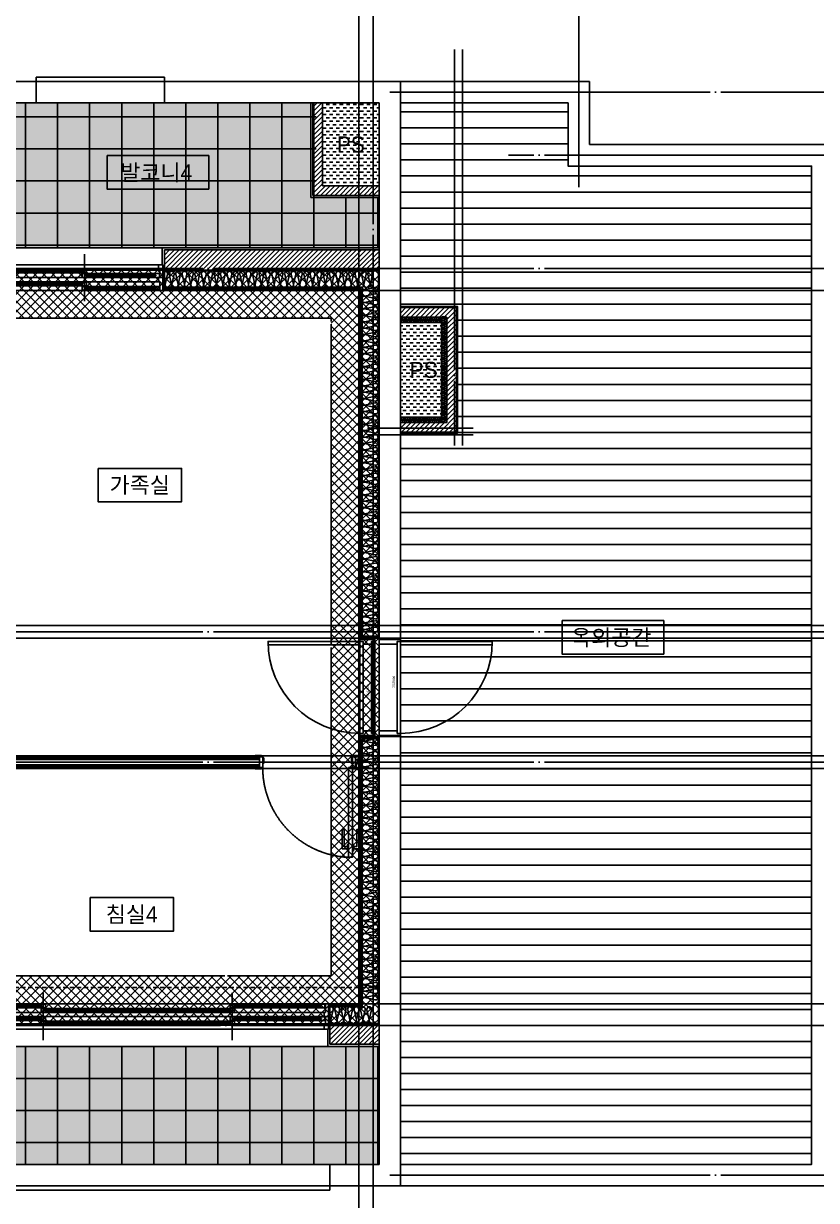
# Model space of a CAD drawing. Header units: millimetres. Extents: x -24416 to 92204, y -190080 to 23760.
# Drawn here: x 27213 to 34638, y -149519 to -138504 of the extents above; entities that cross this region are included whole.
import ezdxf
from ezdxf.enums import TextEntityAlignment as Align

# ---------------------------------------------------------------- set-up
doc = ezdxf.new("R2010")
doc.units = ezdxf.units.MM
doc.header["$LTSCALE"] = 50
for name, pattern in [('AUDIT_D_220706163347-0', [0]), ('CEN', [62, 60, -1, 0, -1]), ('H', [1.3, 0.8, -0.5]), ('HID', [2.5, 1.5, -1]), ('평면도(기준)$0$CENTER2', [16.25, 15, -0.5, 0.25, -0.5])]:
    doc.linetypes.add(name, pattern=pattern)
for name, color, linetype in [('A-SOL252', 252, 'Continuous'), ('A_HAT', 8, 'Continuous'), ('AA-단열-바닥-욕실', 30, 'Continuous'), ('CEN_CON', 1, 'CEN'), ('CEN_WALL', 12, 'CEN'), ('CONC', 2, 'Continuous'), ('dan1', 7, 'HID'), ('DOOR', 4, 'Continuous'), ('ELE3_CON', 7, 'Continuous'), ('ELE4', 4, 'Continuous'), ('ETC', 6, 'Continuous'), ('FIN', 6, 'Continuous'), ('HAT', 9, 'Continuous'), ('INS', 252, 'Continuous'), ('ROM', 7, 'AUDIT_D_220706163347-0'), ('SINA-F-FRAME', 4, 'Continuous'), ('WAL', 3, 'Continuous'), ('WAL_DRY', 7, 'Continuous'), ('WIN', 4, 'Continuous'), ('X - 단위세대$0$ETC', 6, 'Continuous'), ('바닥타일', 8, 'Continuous'), ('실명', 3, 'AUDIT_D_220706163347-0'), ('실명박스', 7, 'AUDIT_D_220706163347-0'), ('커튼박스', 6, 'Continuous'), ('평면도(기준)$0$1.EC-F-DOOR', 4, 'Continuous'), ('평면도(기준)$0$1.EC-F-DOOR-F', 4, 'Continuous')]:
    doc.layers.add(name, color=color, linetype=linetype)
for name, color, linetype, plot in [('AA-CEN', 1, 'CEN', False), ('AA-XXXX-MC', 153, 'AUDIT_D_220706163347-0', False), ('Defpoint', 135, 'Continuous', False), ('MC', 135, 'Continuous', False), ('X - 단위세대$0$0_임시', 134, 'Continuous', False)]:
    doc.layers.add(name, color=color, linetype=linetype, plot=plot)
doc.styles.add('HAUD01', font='Dotum.ttf')
doc.styles.add('HAUD02', font='Dotum.ttf', dxfattribs={"width": 0.8})
pattern_1 = [(45, (-287167.877, -137577.174), (-22.4506403, 22.4506403), [])]
pattern_2 = [(360, (-287167.88, -137577.17), (0, 300), []), (90, (-287167.88, -137577.17), (-300, 2e-14), [])]

# ---------------------------------------------------------------- blocks, each defined once
blk = doc.blocks.new('WD-900(200)')
at = {"layer": 'DOOR'}
for p, q in [((20, 200), (880, 200)), ((20, 170), (880, 170))]:
    blk.add_line(p, q, dxfattribs=at)
blk.add_lwpolyline([(20, 200), (20, 1060), (50, 1060), (50, 200), (20, 200)], dxfattribs=at)
for points in [[(45, 170), (20, 170), (20, 200), (0, 200), (0, 0), (45, 0)], [(855, 170), (880, 170), (880, 200), (900, 200), (900, 0), (855, 0)]]:
    blk.add_lwpolyline(points, close=True, dxfattribs=at)
blk.add_arc((20, 200), 860, 0, 90, dxfattribs=at)
at = {"layer": 'X - 단위세대$0$0_임시'}
for p, q in [((-10, 0), (-10, 200)), ((910, 0), (910, 200))]:
    blk.add_line(p, q, dxfattribs=at)
at = {"layer": 'X - 단위세대$0$0_임시', "style": 'HAUD02'}
blk.add_text('900(200)', height=20, dxfattribs=at).set_placement((397, 135), align=Align.MIDDLE)
blk = doc.blocks.new('WIN_이중창_1500')
at = {"layer": 'Defpoint'}
for p, q in [((-15, 240), (-15, 0)), ((1485, 240), (1485, 0))]:
    blk.add_line(p, q, dxfattribs=at)
at = {"layer": 'WIN'}
blk.add_line((735, -100), (735, 340), dxfattribs=at)
at = {"layer": 'WIN', "color": 8}
for p, q in [((1442, 240), (28, 240)), ((1397, 237), (755, 237)), ((1430, 158), (40, 158)), ((1430, 120), (40, 120)), ((715, 196), (73, 196)), ((715, 161), (73, 161)), ((1397, 202), (755, 202)), ((1397, 117), (755, 117)), ((1430, 38), (40, 38)), ((1430, 0), (40, 0)), ((715, 76), (73, 76)), ((715, 41), (73, 41)), ((1397, 82), (755, 82))]:
    blk.add_line(p, q, dxfattribs=at)
at = {"layer": 'WIN'}
for points in [[(40, 158), (28, 158), (28, 240), (0, 240), (0, 120), (40, 120), (40, 158)], [(755, 216.5), (755, 202), (715, 202), (715, 237), (755, 237), (755, 222.5)], [(1404, 222.5), (1404, 216.5), (748, 216.5), (748, 222.5), (1404, 222.5)], [(1397, 216.5), (1397, 202), (1437, 202), (1437, 237), (1397, 237), (1397, 222.5)], [(1430, 158), (1442, 158), (1442, 240), (1470, 240), (1470, 120), (1430, 120), (1430, 158)], [(40, 38), (28, 38), (28, 120), (0, 120), (0, 0), (40, 0), (40, 38)], [(73, 175.5), (73, 161), (33, 161), (33, 196), (73, 196), (73, 181.5)], [(722, 181.5), (722, 175.5), (66, 175.5), (66, 181.5), (722, 181.5)], [(715, 175.5), (715, 161), (755, 161), (755, 196), (715, 196), (715, 181.5)], [(755, 96.5), (755, 82), (715, 82), (715, 117), (755, 117), (755, 102.5)], [(1397, 96.5), (1397, 82), (1437, 82), (1437, 117), (1397, 117), (1397, 102.5)], [(1430, 38), (1442, 38), (1442, 120), (1470, 120), (1470, 0), (1430, 0), (1430, 38)], [(73, 55.5), (73, 41), (33, 41), (33, 76), (73, 76), (73, 61.5)], [(722, 61.5), (722, 55.5), (66, 55.5), (66, 61.5), (722, 61.5)], [(715, 55.5), (715, 41), (755, 41), (755, 76), (715, 76), (715, 61.5)], [(1404, 102.5), (1404, 96.5), (748, 96.5), (748, 102.5), (1404, 102.5)]]:
    blk.add_lwpolyline(points, dxfattribs=at)
blk = doc.blocks.new('WIN_이중창_3600')
at = {"layer": 'Defpoint'}
for p, q in [((-15, 240), (-15, 0)), ((3585, 240), (3585, 0))]:
    blk.add_line(p, q, dxfattribs=at)
at = {"layer": 'WIN'}
for p, q in [((900, -100), (900, 340)), ((2670, -100), (2670, 340))]:
    blk.add_line(p, q, dxfattribs=at)
at = {"layer": 'WIN', "color": 8}
for p, q in [((3542, 240), (28, 240)), ((880, 237), (73, 237)), ((3497, 237), (2690, 237)), ((3530, 158), (40, 158)), ((3530, 120), (40, 120)), ((880, 202), (73, 202)), ((880, 117), (73, 117)), ((2650, 196), (920, 196)), ((2650, 161), (920, 161)), ((3497, 202), (2690, 202)), ((3497, 117), (2690, 117)), ((3530, 38), (40, 38)), ((3530, 0), (40, 0)), ((880, 82), (73, 82)), ((2650, 76), (920, 76)), ((2650, 41), (920, 41)), ((3497, 82), (2690, 82))]:
    blk.add_line(p, q, dxfattribs=at)
at = {"layer": 'WIN'}
for points in [[(40, 158), (28, 158), (28, 240), (0, 240), (0, 120), (40, 120), (40, 158)], [(73, 216.5), (73, 202), (33, 202), (33, 237), (73, 237), (73, 222.5)], [(887, 222.5), (887, 216.5), (66, 216.5), (66, 222.5), (887, 222.5)], [(880, 216.5), (880, 202), (920, 202), (920, 237), (880, 237), (880, 222.5)], [(2690, 216.5), (2690, 202), (2650, 202), (2650, 237), (2690, 237), (2690, 222.5)], [(3504, 222.5), (3504, 216.5), (2683, 216.5), (2683, 222.5), (3504, 222.5)], [(3497, 216.5), (3497, 202), (3537, 202), (3537, 237), (3497, 237), (3497, 222.5)], [(3530, 158), (3542, 158), (3542, 240), (3570, 240), (3570, 120), (3530, 120), (3530, 158)], [(40, 38), (28, 38), (28, 120), (0, 120), (0, 0), (40, 0), (40, 38)], [(73, 96.5), (73, 82), (33, 82), (33, 117), (73, 117), (73, 102.5)], [(920, 175.5), (920, 161), (880, 161), (880, 196), (920, 196), (920, 181.5)], [(880, 96.5), (880, 82), (920, 82), (920, 117), (880, 117), (880, 102.5)], [(2657, 181.5), (2657, 175.5), (913, 175.5), (913, 181.5), (2657, 181.5)], [(2650, 175.5), (2650, 161), (2690, 161), (2690, 196), (2650, 196), (2650, 181.5)], [(2690, 96.5), (2690, 82), (2650, 82), (2650, 117), (2690, 117), (2690, 102.5)], [(3497, 96.5), (3497, 82), (3537, 82), (3537, 117), (3497, 117), (3497, 102.5)], [(3530, 38), (3542, 38), (3542, 120), (3570, 120), (3570, 0), (3530, 0), (3530, 38)], [(887, 102.5), (887, 96.5), (66, 96.5), (66, 102.5), (887, 102.5)], [(920, 55.5), (920, 41), (880, 41), (880, 76), (920, 76), (920, 61.5)], [(2657, 61.5), (2657, 55.5), (913, 55.5), (913, 61.5), (2657, 61.5)], [(2650, 55.5), (2650, 41), (2690, 41), (2690, 76), (2650, 76), (2650, 61.5)], [(3504, 102.5), (3504, 96.5), (2683, 96.5), (2683, 102.5), (3504, 102.5)]]:
    blk.add_lwpolyline(points, dxfattribs=at)
blk = doc.blocks.new('insul1')
blk.add_lwpolyline([(0, 0, 0.480617), (0.146, 0.183), (0.004, 0.817, -1.249969), (0.296, 0.817), (0.154, 0.183, 0.480617), (0.3, 0, 0.480617)], format="xyb")
blk = doc.blocks.new('PD-900(140)')
at = {"layer": 'DOOR'}
for p, q in [((20, 140), (880, 140)), ((20, 110), (880, 110)), ((20, 30), (880, 30)), ((20, 0), (880, 0))]:
    blk.add_line(p, q, dxfattribs=at)
blk.add_lwpolyline([(20, 140), (20, 1000), (50, 1000), (50, 140), (20, 140)], dxfattribs=at)
for points in [[(45, 110), (20, 110), (20, 140), (0, 140), (0, 0), (20, 0), (20, 30), (45, 30)], [(855, 110), (880, 110), (880, 140), (900, 140), (900, 0), (880, 0), (880, 30), (855, 30)]]:
    blk.add_lwpolyline(points, close=True, dxfattribs=at)
blk.add_arc((20, 140), 860, 0, 90, dxfattribs=at)
at = {"layer": 'X - 단위세대$0$0_임시'}
for p, q in [((-10, 0), (-10, 140)), ((910, 0), (910, 140))]:
    blk.add_line(p, q, dxfattribs=at)
at = {"layer": 'X - 단위세대$0$0_임시', "style": 'HAUD02'}
blk.add_text('900(140)', height=20, dxfattribs=at).set_placement((479, 65), align=Align.MIDDLE)
blk = doc.blocks.new('A$C3C3C21E6')
at = {"layer": '평면도(기준)$0$1.EC-F-DOOR'}
blk.add_lwpolyline([(70, -210), (70, -1050), (106, -1050), (106, -210), (70, -210)], dxfattribs=at)
at = {"layer": '평면도(기준)$0$1.EC-F-DOOR', "color": 8}
for points in [[(60, -970), (10, -970), (10, -790), (30, -790), (30, -950), (60, -950)], [(116, -970), (166, -970), (166, -790), (146, -790), (146, -950), (116, -950)]]:
    blk.add_lwpolyline(points, dxfattribs=at)
for points in [[(70, -930), (70, -990), (60, -990), (60, -930)], [(106, -930), (106, -990), (116, -990), (116, -930)]]:
    blk.add_lwpolyline(points, close=True, dxfattribs=at)
at = {"layer": '평면도(기준)$0$1.EC-F-DOOR', "color": 1, "linetype": '평면도(기준)$0$CENTER2', "ltscale": 6}
blk.add_arc((69, -210), 841, 272.4982, 359.9824, dxfattribs=at)
at = {"layer": '평면도(기준)$0$1.EC-F-DOOR-F'}
for points in [[(60, -110), (40, -110), (0, -110), (0, -98), (60, -98)], [(40, -110), (70, -110), (70, -210), (40, -210)], [(940, -110), (910, -110), (910, -210), (940, -210)], [(920, -110), (940, -110), (980, -110), (980, -98), (920, -98)], [(0, -222), (60, -222), (60, -210), (0, -210)], [(70, -120), (80, -120), (80, -170), (70, -170)], [(910, -120), (900, -120), (900, -170), (910, -170)], [(920, -222), (980, -222), (980, -210), (920, -210)]]:
    blk.add_lwpolyline(points, close=True, dxfattribs=at)
blk = doc.blocks.new('U-131A(기본)', base_point=(-95321, -158830))
at = {"layer": 'A-SOL252'}
h = blk.add_hatch(dxfattribs=at)
h.set_pattern_fill('DASH', color=256, scale=10, style=0)
h.set_pattern_definition([(360, (-287167.877, -137577.174), (31.75, 31.75), [31.75, -31.75])])
h.paths.add_polyline_path([(-70536, -149470), (-70006, -149470), (-70006, -148695), (-70536, -148695)])
h = blk.add_hatch(dxfattribs=at)
h.set_pattern_fill('DASH', color=256, scale=10, angle=180, style=0)
h.set_pattern_definition([(180, (234537.477, -292588.776), (-31.75, -31.75), [31.75, -31.75])])
h.paths.add_polyline_path([(-69421, -150750), (-69806, -150750), (-69806, -151635), (-69421, -151635)])
at = {"layer": 'A_HAT'}
h = blk.add_hatch(dxfattribs=at)
h.set_pattern_fill('ANSI31', color=256, scale=10, style=0)
h.set_pattern_definition(pattern_1)
h.paths.add_polyline_path([(-70006, -149560), (-70006, -149470), (-70536, -149470), (-70536, -148695), (-70626, -148695), (-70626, -149560)])
h = blk.add_hatch(dxfattribs=at)
h.set_pattern_fill('ANSI31', color=256, scale=10, style=0)
h.set_pattern_definition([(45, (-284841.846, -137580.836), (-22.4506403, 22.4506403), [])])
h.paths.add_polyline_path([(-70006, -150070), (-72016, -150070), (-72016, -150260), (-70006, -150260)])
h = blk.add_hatch(dxfattribs=at)
h.set_pattern_fill('ANSI31', color=256, scale=10, style=0)
h.set_pattern_definition([(45, (-379711.11, -76567.308), (-22.4506403, 22.4506403), [])])
h.paths.add_polyline_path([(-69281, -150610), (-69806, -150610), (-69806, -150700), (-69371, -150700), (-69371, -151685), (-69806, -151685), (-69806, -151775), (-69281, -151775)])
h = blk.add_hatch(dxfattribs=at)
h.set_pattern_fill('ANSI31', color=256, scale=10, style=0)
h.set_pattern_definition(pattern_1)
h.paths.add_polyline_path([(-70006, -157505), (-70006, -157315), (-70466, -157315), (-70466, -157365), (-70466, -157505)])
at = {"layer": 'HAT', "ltscale": 100}
h = blk.add_hatch(dxfattribs=at)
h.set_pattern_fill('_USER', color=8, scale=150, pattern_type=0)
h.set_pattern_definition([(360, (-80690.76, -158830.46), (0, 150), [])])
h.paths.add_polyline_path([(-69806, -151785), (-69271, -151785), (-69271, -150600), (-69806, -150600), (-69806, -148695), (-68236, -148695), (-68236, -149285), (-65956, -149285), (-65956, -158630), (-69806, -158630)])
at = {"layer": '바닥타일'}
h = blk.add_hatch(dxfattribs=at)
h.set_pattern_fill('_USER', color=256, scale=300, double=1, pattern_type=0)
h.set_pattern_definition(pattern_2)
h.paths.add_polyline_path([(-74346, -150050), (-70006, -150050), (-70006, -149580), (-70596, -149580), (-70596, -148695), (-74346, -148695)])
h = blk.add_hatch(dxfattribs=at)
h.set_pattern_fill('_USER', color=256, scale=300, double=1, pattern_type=0)
h.set_pattern_definition(pattern_2)
h.paths.add_polyline_path([(-70006, -158630), (-70006, -157525), (-80566, -157525), (-80566, -158630)])
at = {"layer": 'CEN_CON'}
for p, q in [((-70061, -159130), (-70061, -148195)), ((-68136, -149484), (-68136, -148195)), ((-69906, -148495), (-75346, -148495)), ((-69906, -148595), (-65456, -148595)), ((-65456, -149185), (-68795, -149185)), ((-80691, -158830), (-69906, -158830)), ((-69906, -158730), (-65456, -158730))]:
    blk.add_line(p, q, dxfattribs=at)
at = {"layer": 'CEN_WALL'}
for p, q in [((-69301, -148195), (-69301, -151900)), ((-65456, -150245), (-74716, -150245)), ((-70116, -151740), (-69126, -151740)), ((-65456, -153645), (-76376, -153645)), ((-65456, -154865), (-80691, -154865)), ((-80691, -157330), (-65456, -157330))]:
    blk.add_line(p, q, dxfattribs=at)
at = {"layer": 'CONC'}
for p, q in [((-73216, -148495), (-75246, -148495)), ((-73216, -148695), (-73216, -148495)), ((-69806, -148495), (-72016, -148495)), ((-72016, -148695), (-72016, -148495)), ((-69806, -153705), (-69806, -148495)), ((-73216, -148695), (-74996, -148695)), ((-70006, -148695), (-72016, -148695)), ((-70006, -153705), (-70006, -148695)), ((-69806, -153705), (-70006, -153705)), ((-70006, -158630), (-70006, -154625)), ((-69806, -154625), (-70006, -154625)), ((-69806, -158830), (-69806, -154625)), ((-70466, -158630), (-70006, -158630)), ((-70466, -158630), (-70466, -158830)), ((-70466, -158830), (-69806, -158830))]:
    blk.add_line(p, q, dxfattribs=at)
at = {"layer": 'dan1'}
blk.add_lwpolyline([(-74526, -156865), (-70456, -156865), (-70456, -150710), (-73916, -150710), (-73916, -152255), (-74226, -152255)], dxfattribs=at)
at = {"layer": 'ELE3_CON'}
for p, q in [((-69806, -148495), (-68626, -148495)), ((-68036, -148495), (-68626, -148495)), ((-68036, -149085), (-68036, -148495)), ((-73216, -148695), (-72016, -148695)), ((-69806, -148695), (-68626, -148695)), ((-68236, -148695), (-68626, -148695)), ((-68236, -149285), (-68236, -148695)), ((-65756, -149085), (-68036, -149085)), ((-65956, -149285), (-68236, -149285)), ((-65956, -158630), (-65956, -149285)), ((-70466, -158630), (-74066, -158630)), ((-69806, -158630), (-65956, -158630)), ((-69806, -158830), (-65756, -158830))]:
    blk.add_line(p, q, dxfattribs=at)
at = {"layer": 'ELE4'}
for p, q in [((-73496, -150050), (-72036, -150050)), ((-74046, -157525), (-70486, -157525))]:
    blk.add_line(p, q, dxfattribs=at)
at = {"layer": 'FIN'}
for p, q in [((-70646, -148695), (-70646, -149580)), ((-70006, -149580), (-70646, -149580)), ((-70006, -150050), (-72036, -150050)), ((-72036, -150210), (-72036, -150050)), ((-69806, -150600), (-69271, -150600)), ((-69271, -151785), (-69271, -150600)), ((-69806, -151785), (-69271, -151785)), ((-70486, -157365), (-70486, -157525)), ((-70486, -157525), (-70006, -157525))]:
    blk.add_line(p, q, dxfattribs=at)
at = {"layer": 'HAT', "color": 8, "ltscale": 100}
blk.add_lwpolyline([(-69806, -151785), (-69271, -151785), (-69271, -150600), (-69806, -150600), (-69806, -148695), (-68236, -148695), (-68236, -149285), (-65956, -149285), (-65956, -158630), (-69806, -158630)], close=True, dxfattribs=at)
at = {"layer": 'INS'}
for p, q in [((-70011, -150265), (-72031, -150265)), ((-70011, -153685), (-70011, -150265)), ((-70166, -150420), (-72031, -150420)), ((-70166, -153685), (-70166, -150420)), ((-69806, -150750), (-69421, -150750)), ((-69421, -150750), (-69421, -151635)), ((-69806, -151635), (-69421, -151635)), ((-70011, -153685), (-70166, -153685)), ((-70166, -157155), (-70166, -154645)), ((-70166, -154645), (-70011, -154645)), ((-70011, -157310), (-70011, -154645)), ((-70481, -157155), (-70166, -157155)), ((-70481, -157310), (-70011, -157310))]:
    blk.add_line(p, q, dxfattribs=at)
for points in [[(-69421, -150700, 0.463061), (-69428, -150712), (-69421, -150737, -1.34), (-69438, -150737), (-69431, -150712), (-69431, -150712, 1.34), (-69448, -150712), (-69441, -150737, -1.34), (-69458, -150737), (-69451, -150712), (-69451, -150712, 1.34), (-69468, -150712), (-69461, -150737, -1.34), (-69479, -150737), (-69471, -150712), (-69471, -150712, 1.34), (-69489, -150712), (-69481, -150737, -1.34), (-69499, -150737), (-69491, -150712), (-69491, -150712, 1.34), (-69509, -150712), (-69501, -150737, -1.34), (-69519, -150737), (-69511, -150712), (-69511, -150712, 1.34), (-69529, -150712), (-69521, -150737, -1.34), (-69539, -150737), (-69531, -150712), (-69531, -150712, 1.34), (-69549, -150712), (-69541, -150737, -1.34), (-69559, -150737), (-69551, -150712), (-69551, -150712, 1.34), (-69569, -150712), (-69561, -150737, -1.34), (-69579, -150737), (-69571, -150712), (-69571, -150712, 1.34), (-69589, -150712), (-69581, -150737, -1.34), (-69599, -150737), (-69591, -150712), (-69591, -150712, 1.34), (-69609, -150712), (-69601, -150737, -1.34), (-69619, -150737), (-69611, -150712), (-69611, -150712, 1.34), (-69629, -150712), (-69621, -150737, -1.34), (-69639, -150737), (-69632, -150712), (-69632, -150712, 1.34), (-69649, -150712), (-69642, -150737, -1.34), (-69659, -150737), (-69652, -150712), (-69652, -150712, 1.34), (-69669, -150712), (-69662, -150737, -1.34), (-69679, -150737), (-69672, -150712), (-69672, -150712, 1.34), (-69689, -150712), (-69682, -150737, -1.34), (-69699, -150737), (-69692, -150712), (-69692, -150712, 1.34), (-69709, -150712), (-69702, -150737, -1.34), (-69719, -150737), (-69712, -150712), (-69712, -150712, 1.34), (-69729, -150712), (-69722, -150737, -1.34), (-69739, -150737), (-69732, -150712), (-69732, -150712, 1.34), (-69749, -150712), (-69742, -150737, -1.34), (-69759, -150737), (-69752, -150712), (-69752, -150712, 1.34), (-69769, -150712), (-69762, -150737, -1.34), (-69779, -150737), (-69772, -150712), (-69772, -150712, 1.34), (-69789, -150712), (-69782, -150737, -1.34), (-69799, -150737), (-69792, -150712)], [(-69382, -151685, 1.34), (-69382, -151668), (-69407, -151675, -1.34), (-69407, -151658), (-69382, -151665), (-69382, -151665, 1.34), (-69382, -151648), (-69407, -151655, -1.34), (-69407, -151638), (-69382, -151645), (-69382, -151645, 1.34), (-69382, -151628), (-69407, -151635, -1.34), (-69407, -151618), (-69382, -151625), (-69382, -151625, 1.34), (-69382, -151608), (-69407, -151615, -1.34), (-69407, -151598), (-69382, -151605), (-69382, -151605, 1.34), (-69382, -151588), (-69407, -151595, -1.34), (-69407, -151578), (-69382, -151585), (-69382, -151585, 1.34), (-69382, -151568), (-69407, -151575, -1.34), (-69407, -151558), (-69382, -151565), (-69382, -151565, 1.34), (-69382, -151548), (-69407, -151555, -1.34), (-69407, -151538), (-69382, -151545), (-69382, -151545, 1.34), (-69382, -151528), (-69407, -151535, -1.34), (-69407, -151518), (-69382, -151525), (-69382, -151525, 1.34), (-69382, -151508), (-69407, -151515, -1.34), (-69407, -151497), (-69382, -151505), (-69382, -151505, 1.34), (-69382, -151487), (-69407, -151495, -1.34), (-69407, -151477), (-69382, -151485), (-69382, -151485, 1.34), (-69382, -151467), (-69407, -151475, -1.34), (-69407, -151457), (-69382, -151465), (-69382, -151465, 1.34), (-69382, -151447), (-69407, -151455, -1.34), (-69407, -151437), (-69382, -151445), (-69382, -151445, 1.34), (-69382, -151427), (-69407, -151435, -1.34), (-69407, -151417), (-69382, -151425), (-69382, -151425, 1.34), (-69382, -151407), (-69407, -151415, -1.34), (-69407, -151397), (-69382, -151405), (-69382, -151405, 1.34), (-69382, -151387), (-69407, -151395, -1.34), (-69407, -151377), (-69382, -151385), (-69382, -151385, 1.34), (-69382, -151367), (-69407, -151375, -1.34), (-69407, -151357), (-69382, -151365), (-69382, -151365, 1.34), (-69382, -151347), (-69407, -151355, -1.34), (-69407, -151337), (-69382, -151344), (-69382, -151344, 1.34), (-69382, -151327), (-69407, -151334, -1.34), (-69407, -151317), (-69382, -151324), (-69382, -151324, 1.34), (-69382, -151307), (-69407, -151314, -1.34), (-69407, -151297), (-69382, -151304), (-69382, -151304, 1.34), (-69382, -151287), (-69407, -151294, -1.34), (-69407, -151277), (-69382, -151284), (-69382, -151284, 1.34), (-69382, -151267), (-69407, -151274, -1.34), (-69407, -151257), (-69382, -151264), (-69382, -151264, 1.34), (-69382, -151247), (-69407, -151254, -1.34), (-69407, -151237), (-69382, -151244), (-69382, -151244, 1.34), (-69382, -151227), (-69407, -151234, -1.34), (-69407, -151217), (-69382, -151224), (-69382, -151224, 1.34), (-69382, -151207), (-69407, -151214, -1.34), (-69407, -151197), (-69382, -151204), (-69382, -151204, 1.34), (-69382, -151187), (-69407, -151194, -1.34), (-69407, -151177), (-69382, -151184), (-69382, -151184, 1.34), (-69382, -151167), (-69407, -151174, -1.34), (-69407, -151157), (-69382, -151164), (-69382, -151164, 1.34), (-69382, -151146), (-69407, -151154, -1.34), (-69407, -151136), (-69382, -151144), (-69382, -151144, 1.34), (-69382, -151126), (-69407, -151134, -1.34), (-69407, -151116), (-69382, -151124), (-69382, -151124, 1.34), (-69382, -151106), (-69407, -151114, -1.34), (-69407, -151096), (-69382, -151104), (-69382, -151104, 1.34), (-69382, -151086), (-69407, -151094, -1.34), (-69407, -151076), (-69382, -151084), (-69382, -151084, 1.34), (-69382, -151066), (-69407, -151074, -1.34), (-69407, -151056), (-69382, -151064), (-69382, -151064, 1.34), (-69382, -151046), (-69407, -151054, -1.34), (-69407, -151036), (-69382, -151044), (-69382, -151044, 1.34), (-69382, -151026), (-69407, -151034, -1.34), (-69407, -151016), (-69382, -151024), (-69382, -151024, 1.34), (-69382, -151006), (-69407, -151014, -1.34), (-69407, -150996), (-69382, -151004), (-69382, -151004, 1.34), (-69382, -150986), (-69407, -150993, -1.34), (-69407, -150976), (-69382, -150983), (-69382, -150983, 1.34), (-69382, -150966), (-69407, -150973, -1.34), (-69407, -150956), (-69382, -150963), (-69382, -150963, 1.34), (-69382, -150946), (-69407, -150953, -1.34), (-69407, -150936), (-69382, -150943), (-69382, -150943, 1.34), (-69382, -150926), (-69407, -150933, -1.34), (-69407, -150916), (-69382, -150923), (-69382, -150923, 1.34), (-69382, -150906), (-69407, -150913, -1.34), (-69407, -150896), (-69382, -150903), (-69382, -150903, 1.34), (-69382, -150886), (-69407, -150893, -1.34), (-69407, -150876), (-69382, -150883), (-69382, -150883, 1.34), (-69382, -150866), (-69407, -150873, -1.34), (-69407, -150856), (-69382, -150863), (-69382, -150863, 1.34), (-69382, -150846), (-69407, -150853, -1.34), (-69407, -150836), (-69382, -150843), (-69382, -150843, 1.34), (-69382, -150826), (-69407, -150833, -1.34), (-69407, -150816), (-69382, -150823), (-69382, -150823, 1.34), (-69382, -150806), (-69407, -150813, -1.34), (-69407, -150795), (-69382, -150803), (-69382, -150803, 1.34), (-69382, -150785), (-69407, -150793, -1.34), (-69407, -150775), (-69382, -150783), (-69382, -150783, 1.34), (-69382, -150765), (-69407, -150773, -1.34), (-69407, -150755), (-69382, -150763), (-69382, -150763, 1.34), (-69382, -150745), (-69407, -150753, -1.34), (-69407, -150735), (-69382, -150743), (-69382, -150743, 1.34), (-69382, -150725), (-69407, -150733, -1.34), (-69407, -150715), (-69382, -150723), (-69382, -150723, 1.34), (-69382, -150705), (-69407, -150713, -1.34), (-69407, -150695), (-69382, -150703)], [(-69806, -151674, 1.34), (-69788, -151674), (-69796, -151649, -1.34), (-69778, -151649), (-69786, -151674), (-69786, -151674, 1.34), (-69768, -151674), (-69776, -151649, -1.34), (-69758, -151649), (-69766, -151674), (-69766, -151674, 1.34), (-69748, -151674), (-69756, -151649, -1.34), (-69738, -151649), (-69746, -151674), (-69746, -151674, 1.34), (-69728, -151674), (-69736, -151649, -1.34), (-69718, -151649), (-69726, -151674), (-69726, -151674, 1.34), (-69708, -151674), (-69716, -151649, -1.34), (-69698, -151649), (-69705, -151674), (-69705, -151674, 1.34), (-69688, -151674), (-69695, -151649, -1.34), (-69678, -151649), (-69685, -151674), (-69685, -151674, 1.34), (-69668, -151674), (-69675, -151649, -1.34), (-69658, -151649), (-69665, -151674), (-69665, -151674, 1.34), (-69648, -151674), (-69655, -151649, -1.34), (-69638, -151649), (-69645, -151674), (-69645, -151674, 1.34), (-69628, -151674), (-69635, -151649, -1.34), (-69618, -151649), (-69625, -151674), (-69625, -151674, 1.34), (-69608, -151674), (-69615, -151649, -1.34), (-69598, -151649), (-69605, -151674), (-69605, -151674, 1.34), (-69588, -151674), (-69595, -151649, -1.34), (-69578, -151649), (-69585, -151674), (-69585, -151674, 1.34), (-69568, -151674), (-69575, -151649, -1.34), (-69558, -151649), (-69565, -151674), (-69565, -151674, 1.34), (-69548, -151674), (-69555, -151649, -1.34), (-69538, -151649), (-69545, -151674), (-69545, -151674, 1.34), (-69528, -151674), (-69535, -151649, -1.34), (-69517, -151649), (-69525, -151674), (-69525, -151674, 1.34), (-69507, -151674), (-69515, -151649, -1.34), (-69497, -151649), (-69505, -151674), (-69505, -151674, 1.34), (-69487, -151674), (-69495, -151649, -1.34), (-69477, -151649), (-69485, -151674), (-69485, -151674, 1.34), (-69467, -151674), (-69475, -151649, -1.34), (-69457, -151649), (-69465, -151674), (-69465, -151674, 1.34), (-69447, -151674), (-69455, -151649, -1.34), (-69437, -151649), (-69445, -151674), (-69445, -151674, 1.34), (-69427, -151674), (-69435, -151649, -1.34), (-69417, -151649), (-69425, -151674), (-69425, -151674, 0.337154), (-69421, -151684, 0.337154)]]:
    blk.add_lwpolyline(points, format="xyb", dxfattribs=at)
at = {"layer": 'MC'}
for p, q in [((-70196, -159130), (-70196, -148195)), ((-69226, -148195), (-69226, -151900)), ((-65456, -150450), (-74716, -150450)), ((-70116, -151800), (-69126, -151800)), ((-65456, -153585), (-76456, -153585)), ((-65456, -153705), (-80691, -153705)), ((-65456, -154805), (-80691, -154805)), ((-65456, -154925), (-80691, -154925)), ((-80691, -157125), (-65456, -157125))]:
    blk.add_line(p, q, dxfattribs=at)
at = {"layer": 'SINA-F-FRAME'}
blk.add_line((-70226, -154915), (-70186, -154815), dxfattribs=at)
at = {"layer": 'WAL'}
for p, q in [((-70626, -148695), (-70626, -149560)), ((-70536, -148695), (-70536, -149470)), ((-70006, -149470), (-70536, -149470)), ((-70006, -149560), (-70626, -149560)), ((-70006, -150070), (-72016, -150070)), ((-72016, -150260), (-72016, -150070)), ((-70006, -150260), (-72016, -150260)), ((-69806, -150610), (-69281, -150610)), ((-69281, -151775), (-69281, -150610)), ((-69371, -150700), (-69806, -150700)), ((-69371, -151685), (-69371, -150700)), ((-69806, -151685), (-69371, -151685)), ((-69806, -151775), (-69281, -151775)), ((-70466, -157315), (-70006, -157315)), ((-70466, -157315), (-70466, -157505)), ((-70466, -157505), (-70006, -157505))]:
    blk.add_line(p, q, dxfattribs=at)
at = {"layer": 'WAL_DRY'}
for p, q in [((-70176, -150430), (-72031, -150430)), ((-70186, -150440), (-72031, -150440)), ((-70186, -153705), (-70186, -150440)), ((-70176, -153695), (-70176, -150430)), ((-70006, -153705), (-70186, -153705)), ((-70006, -153695), (-70176, -153695)), ((-70186, -157135), (-70186, -154625)), ((-70186, -154625), (-70006, -154625)), ((-70176, -157145), (-70176, -154635)), ((-70176, -154635), (-70006, -154635)), ((-71126, -154815), (-74526, -154815)), ((-71126, -154828), (-74526, -154828)), ((-71126, -154840), (-74526, -154840)), ((-71126, -154890), (-74526, -154890)), ((-71126, -154903), (-74526, -154903)), ((-71126, -154915), (-74526, -154915)), ((-70481, -157135), (-70186, -157135)), ((-70481, -157145), (-70176, -157145))]:
    blk.add_line(p, q, dxfattribs=at)
at = {"layer": 'X - 단위세대$0$ETC'}
for points in [[(-72016, -148495), (-72016, -148455), (-73216, -148455), (-73216, -148495), (-72016, -148495)], [(-70466, -158870), (-70466, -158830), (-74066, -158830), (-74066, -158870), (-70466, -158870)]]:
    blk.add_lwpolyline(points, dxfattribs=at)
at = {"layer": '커튼박스', "linetype": 'H'}
blk.add_line((-74526, -156975), (-70006, -156975), dxfattribs=at)
at = {"layer": 'DOOR', "xscale": -1, "rotation": 90}
blk.add_blockref('PD-900(140)', (-70046, -153715), dxfattribs=at)
at = {"layer": 'DOOR', "rotation": 270}
blk.add_blockref('WD-900(200)', (-70006, -153715), dxfattribs=at)
at = {"layer": 'INS', "xscale": 150, "yscale": 150, "zscale": 150, "row_count": 1, "row_spacing": 0, "column_spacing": 60}
for p, column_count in [((-72031, -150420), 33), ((-70481, -157305), 7)]:
    blk.add_blockref('insul1', p, dxfattribs=dict(at, column_count=column_count))
at = {"layer": 'INS', "xscale": 150, "yscale": 150, "zscale": 150, "rotation": 270, "row_count": 1, "row_spacing": 0, "column_spacing": 60}
for p, column_count in [((-70166, -150420), 54), ((-70166, -154645), 41)]:
    blk.add_blockref('insul1', p, dxfattribs=dict(at, column_count=column_count))
at = {"layer": 'SINA-F-FRAME', "xscale": -1}
blk.add_blockref('A$C3C3C21E6', (-70186, -154705), dxfattribs=at)
at = {"layer": 'WIN', "xscale": -1, "rotation": 180}
blk.add_blockref('WIN_이중창_1500', (-73501, -150210), dxfattribs=at)
at = {"layer": 'WIN'}
blk.add_blockref('WIN_이중창_3600', (-74051, -157365), dxfattribs=at)
blk = doc.blocks.new('A$C415C5DAF')
at = {"layer": 'AA-XXXX-MC'}
blk.add_line((17868, -157425), (17868, -154335), dxfattribs=at)
at = {"layer": 'CEN_CON'}
for p, q in [((18003, -157425), (18003, -154335)), ((19928, -157425), (19928, -154335))]:
    blk.add_line(p, q, dxfattribs=at)
at = {"layer": '실명박스'}
for points in [[(15510, -158117), (15510, -158430), (16462, -158430), (16462, -158117)], [(15427, -161044), (15427, -161356), (16209, -161356), (16209, -161044)], [(19771, -162469), (19771, -162782), (20723, -162782), (20723, -162469)], [(15352, -165061), (15352, -165374), (16133, -165374), (16133, -165061)]]:
    blk.add_lwpolyline(points, close=True, dxfattribs=at)
at = {"layer": 'ROM', "color": 3, "style": 'HAUD01'}
for p in [(17793, -158012), (18475, -160122)]:
    blk.add_text('PS', height=150, dxfattribs=at).set_placement(p, align=Align.MIDDLE)
at = {"layer": '실명', "style": 'HAUD01'}
for s, p in [('발코니4', (15971, -158273)), ('가족실', (15817, -161198)), ('옥외공간', (20232, -162625)), ('침실4', (15741, -165215))]:
    blk.add_text(s, height=150, dxfattribs=at).set_placement(p, align=Align.MIDDLE)
blk = doc.blocks.new('A$C1CAF0AFA')
at = {"layer": 'ETC'}
h = blk.add_hatch(dxfattribs=at)
h.set_pattern_fill('CROSS', color=256, scale=10, angle=45)
h.set_pattern_definition([(45, (110765.9, 5940), (7e-15, 89.802561), [31.75, -95.25]), (135, (110788.35, 5940), (-89.802561, 7e-15), [31.75, -95.25])])
h.paths.add_polyline_path([(19983, -172942), (30543, -172942), (30543, -171837), (19983, -171837)])
h.paths.add_polyline_path([(7143, -172942), (7143, -171662), (8783, -171662), (8783, -171837), (16793, -171837), (16793, -172942)])
h.paths.add_polyline_path([(7013, -172942), (5353, -172942), (5353, -171652), (7013, -171652)])
h.paths.add_polyline_path([(5363, -163597), (7403, -163597), (7403, -163007), (9343, -163007), (9343, -163892), (9813, -163892), (9813, -163007), (13513, -163007), (13513, -164362), (9583, -164362), (9583, -164812), (5353, -164812), (5353, -163597)])
h.paths.add_polyline_path([(26198, -163007), (29903, -163007), (29903, -163892), (30543, -163892), (30543, -164362), (26203, -164362), (26203, -163007)])
at = {"layer": 'HAT'}
h = blk.add_hatch(dxfattribs=at)
h.set_pattern_fill('_USER', color=5, scale=60, angle=45, double=1, pattern_type=0)
h.set_pattern_definition([(45, (0, 5940), (-42.426407, 42.426407), []), (135, (0, 5940), (-42.426407, -42.426407), [])])
h.paths.add_polyline_path([(19983, -169307), (16793, -169307), (16793, -171627), (8993, -171627), (8993, -171452), (5353, -171452), (5353, -171002), (8973, -171002), (8973, -171292), (9173, -171292), (9173, -171002), (9623, -171002), (9623, -171177), (13693, -171177), (13693, -171467), (13893, -171467), (13893, -171177), (16343, -171177), (16343, -168857), (20433, -168857), (20433, -171177), (25823, -171177), (25823, -171467), (26023, -171467), (26023, -171177), (30093, -171177), (30093, -165022), (26633, -165022), (26633, -166567), (26323, -166567), (26323, -166245), (26123, -166245), (26123, -166567), (19983, -166567), (19983, -166117), (26183, -166117), (26183, -164572), (30543, -164572), (30543, -171627), (19983, -171627)])
h.paths.add_polyline_path([(5353, -165462), (5353, -165012), (9793, -165012), (9793, -164572), (13533, -164572), (13533, -166117), (16263, -166117), (16263, -165967), (17653, -165967), (17663, -165967), (17663, -166117), (19733, -166117), (19733, -166567), (13593, -166567), (13593, -166245), (13393, -166245), (13393, -166567), (13083, -166567), (13083, -165022), (10243, -165022), (10243, -165462), (9173, -165462), (9173, -165172), (8973, -165172), (8973, -165462)])
at = {"layer": 'AA-CEN'}
for points in [[(26198, -163007), (29903, -163007), (29903, -163892), (30543, -163892), (30543, -164362), (26203, -164362), (26203, -163007)], [(19983, -172942), (30543, -172942), (30543, -171837), (19983, -171837)]]:
    blk.add_lwpolyline(points, close=True, dxfattribs=at)
at = {"layer": 'AA-CEN', "color": 4}
blk.add_lwpolyline([(16343, -168857), (20433, -168857), (20433, -171177), (25823, -171177), (25823, -171467), (26023, -171467), (26023, -171177), (30093, -171177), (30093, -165022), (26633, -165022), (26633, -166567), (26323, -166567), (26323, -166245), (26123, -166245), (26123, -166567), (19983, -166567), (19983, -166117), (26183, -166117), (26183, -164572), (30543, -164572), (30543, -171627), (19983, -171627), (19983, -169307), (16793, -169307)], dxfattribs=at)

msp = doc.modelspace()

# ---------------------------------------------------------------- block references
msp.add_blockref('U-131A(기본)', (5228, -149382))
at = {"layer": 'AA-단열-바닥-욕실'}
msp.add_blockref('A$C1CAF0AFA', (0, 23760), dxfattribs=at)
at = {"layer": '실명박스'}
msp.add_blockref('A$C415C5DAF', (12485, 18377), dxfattribs=at)

doc.saveas('drawing.dxf')
